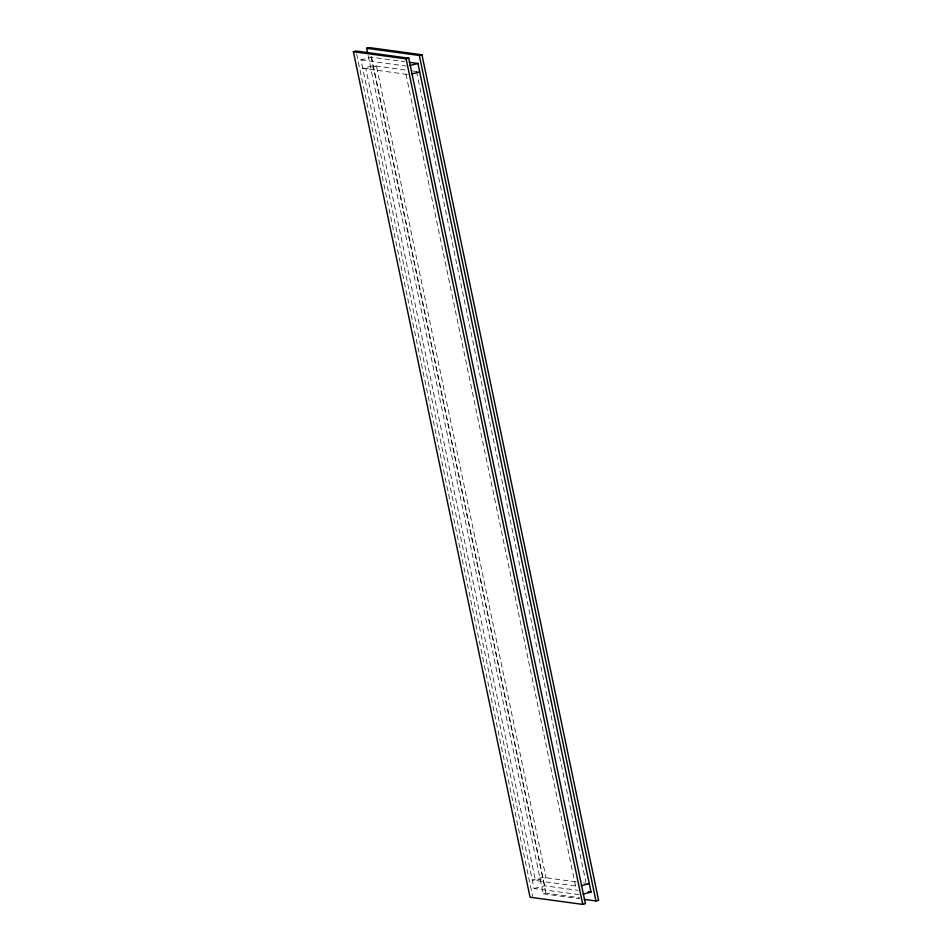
<?xml version="1.0" encoding="UTF-8"?>
<svg xmlns="http://www.w3.org/2000/svg" width="952" height="952" viewBox="0 0 952 952"><rect width="100%" height="100%" fill="white"/><g stroke="black" fill="none" stroke-linecap="round" stroke-linejoin="round"><path stroke-width="0.71" stroke-dasharray="4.76 3.57" d="M579.018 894.63L534.072 888.525L360.963 59.916L371.53 57.168L404.874 61.701M534.072 888.525L544.639 885.788L577.983 890.31M368.127 55.561L543.247 893.809L545.889 893.131L579.566 897.7M360.963 59.916L405.909 66.009M405.195 69.96L373.303 65.628L362.736 68.365L409.122 74.672M412.442 70.936L418.237 71.733M576.222 881.861L542.878 877.327L532.311 880.076L578.697 886.371M583.469 882.849L587.812 883.432M543.247 893.809L579.851 898.783M416.524 71.495L585.801 881.754M405.968 74.232L575.543 885.943M371.53 57.168L544.639 885.788M371.066 56.335L545.889 893.131M356.643 53.943L532.68 896.558M376.457 66.057L365.901 68.794L535.476 880.505L546.032 877.768L376.457 66.057"/><path stroke-width="1.43" d="M353.394 51.717L356.036 51.027L408.753 58.191L585.397 903.71L582.755 904.4L530.038 897.236L353.394 51.717L406.111 58.869L408.753 58.191M367.52 52.646L366.603 48.29L369.245 47.6L421.962 54.764L598.606 900.283L595.964 900.973L584.242 899.378M366.603 48.29L419.32 55.442L421.962 54.764M410.003 65.521L417.928 63.475L591.037 892.083L583.112 894.142M411.764 73.982L419.689 71.924M581.339 885.693L589.264 883.634M409.229 62.285L417.928 63.475M588.134 891.691L591.037 892.083M419.32 55.442L595.964 900.973M406.111 58.869L582.755 904.4"/></g></svg>
